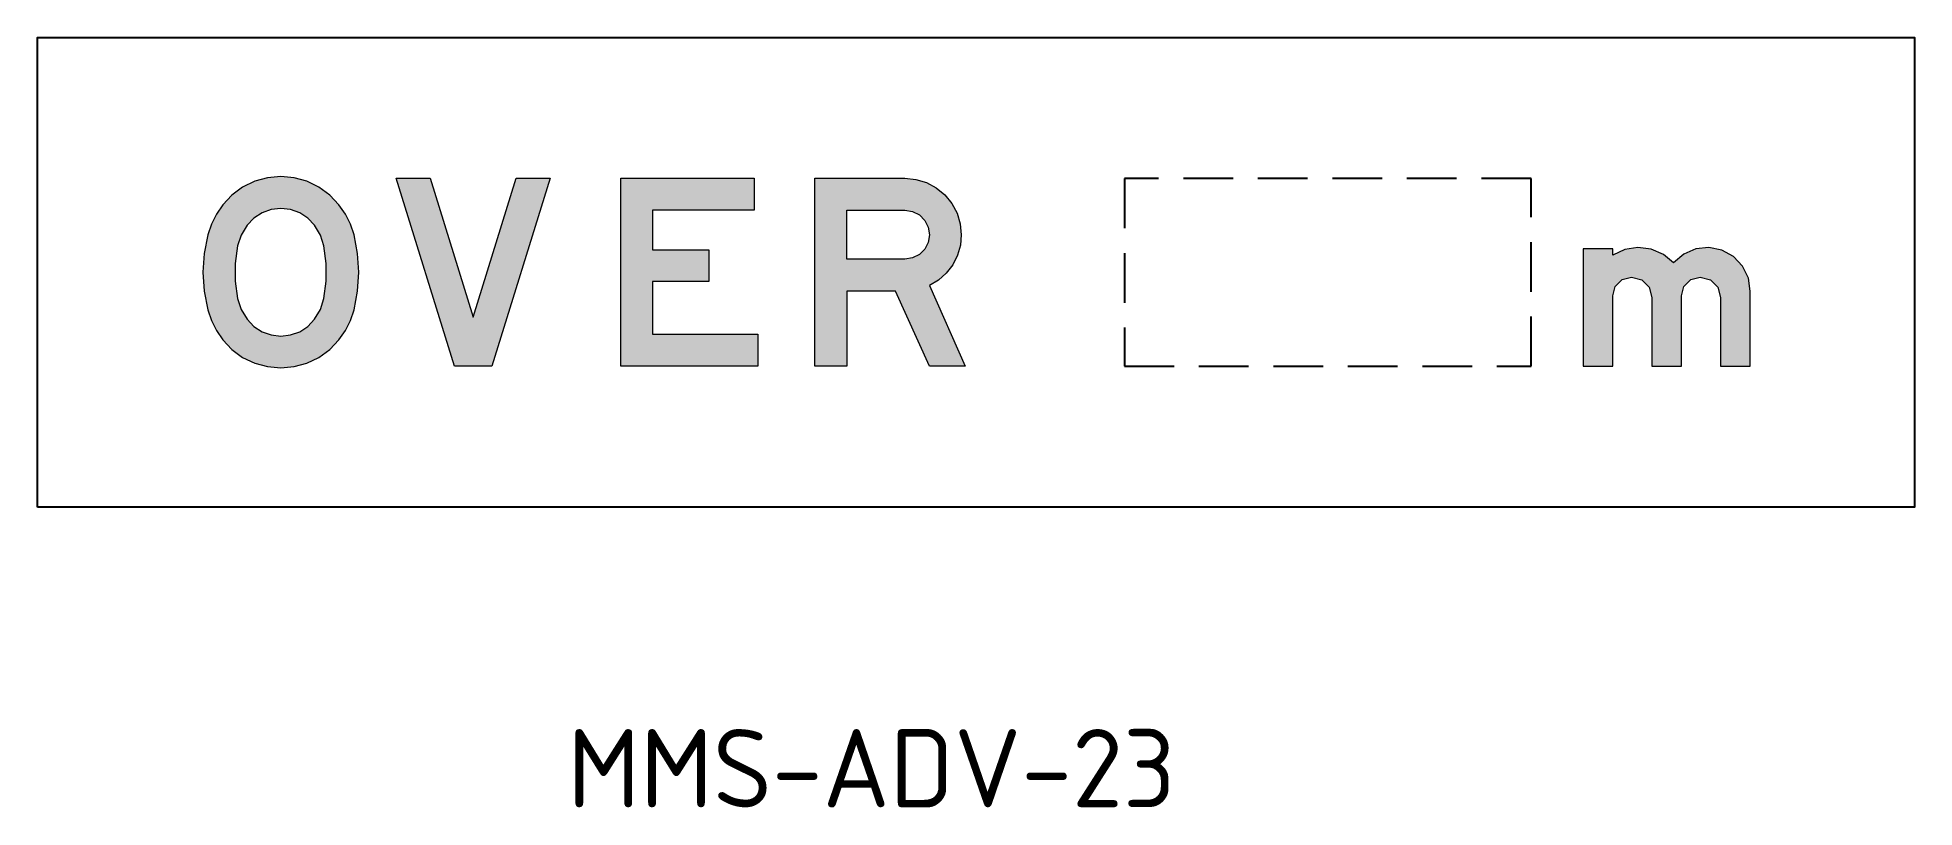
# Model space of a CAD drawing. Extents: x 132 to 252, y 189 to 238.
import ezdxf

# ---------------------------------------------------------------- set-up
doc = ezdxf.new("R2010")
doc.units = 0
doc.header["$LTSCALE"] = 0.5
doc.linetypes.add('HIDDEN', pattern=[9.525, 6.35, -3.175])
doc.layers.add('L25', color=1, linetype='CONTINUOUS')
doc.styles.add('ISO', font='iso3098b.shx')

msp = doc.modelspace()

# ---------------------------------------------------------------- hatches: boundary and pattern name
at = {"layer": 'L25'}
h = msp.add_hatch(color=256, dxfattribs=at)
h.paths.add_polyline_path([(169.6, 229.07), (178.12, 229.07), (178.12, 227.03), (171.64, 227.03), (171.64, 224.51), (175.24, 224.51), (175.24, 222.47), (171.64, 222.47), (171.64, 219.11), (178.36, 219.11), (178.36, 217.07), (169.6, 217.07)])
h.paths.add_polyline_path([(155.25, 229.07), (157.41, 229.07), (160.17, 220.19), (162.92, 229.07), (165.08, 229.07), (161.36, 217.07), (158.97, 217.07)])
h.paths.add_polyline_path([(187.77, 223.91), (184.05, 223.91), (184.05, 227.03), (187.77, 227.03), (188.25, 226.95), (188.69, 226.73), (189.03, 226.38), (189.25, 225.95), (189.33, 225.47), (189.25, 224.98), (189.03, 224.55), (188.69, 224.2), (188.25, 223.98)], flags=16)
h.paths.add_polyline_path([(189.33, 222.23), (191.61, 217.07), (189.33, 217.07), (187.17, 221.87), (184.05, 221.87), (184.05, 217.07), (182.01, 217.07), (182.01, 229.07), (187.77, 229.07), (188.47, 229), (189.15, 228.8), (189.77, 228.46), (190.32, 228.02), (190.77, 227.47), (191.1, 226.85), (191.3, 226.17), (191.37, 225.47), (191.31, 224.8), (191.12, 224.15), (190.82, 223.55), (190.41, 223.02), (189.91, 222.57)])
h.paths.add_polyline_path([(147.87, 218.99), (148.49, 219.06), (149.08, 219.27), (149.6, 219.61), (150.03, 220.07), (150.4, 220.69), (150.63, 221.39), (150.78, 222.5), (150.78, 223.63), (150.63, 224.75), (150.4, 225.44), (150.03, 226.07), (149.6, 226.52), (149.08, 226.86), (148.49, 227.07), (147.87, 227.15), (147.25, 227.07), (146.67, 226.86), (146.14, 226.52), (145.71, 226.07), (145.34, 225.44), (145.11, 224.75), (144.96, 223.63), (144.96, 222.5), (145.11, 221.39), (145.34, 220.69), (145.71, 220.07), (146.14, 219.61), (146.67, 219.27), (147.25, 219.06)], flags=16)
h.paths.add_polyline_path([(151.59, 218.75), (152, 219.34), (152.32, 219.98), (152.55, 220.67), (152.78, 221.86), (152.85, 223.07), (152.78, 224.27), (152.55, 225.47), (152.32, 226.15), (152, 226.79), (151.59, 227.38), (151, 228), (150.31, 228.51), (149.54, 228.88), (148.72, 229.11), (147.87, 229.19), (147.02, 229.11), (146.2, 228.88), (145.43, 228.51), (144.74, 228), (144.16, 227.38), (143.75, 226.79), (143.43, 226.15), (143.2, 225.47), (142.97, 224.27), (142.89, 223.07), (142.97, 221.86), (143.2, 220.67), (143.43, 219.98), (143.75, 219.34), (144.16, 218.75), (144.74, 218.13), (145.43, 217.63), (146.2, 217.26), (147.02, 217.04), (147.87, 216.96), (148.72, 217.04), (149.54, 217.26), (150.31, 217.63), (151, 218.13)])
h.paths.add_polyline_path([(164.32, 196.81), (170.3, 196.81), (170.3, 193.06), (164.32, 193.06)], flags=9)
msp.add_hatch(color=256, dxfattribs=at).paths.add_polyline_path([(239.91, 221.46), (239.91, 217.06), (241.81, 217.06), (241.81, 221.86), (241.69, 222.7), (241.31, 223.46), (240.73, 224.07), (239.99, 224.48), (239.16, 224.65), (238.32, 224.56), (237.55, 224.22), (236.91, 223.66), (236.26, 224.21), (235.48, 224.55), (234.63, 224.66), (233.79, 224.53), (233.02, 224.16), (233.02, 224.56), (231.12, 224.56), (231.12, 217.06), (233.02, 217.06), (233.02, 221.56), (233.18, 222.16), (233.62, 222.6), (234.21, 222.76), (234.87, 222.59), (235.34, 222.11), (235.51, 221.46), (235.51, 217.06), (237.41, 217.06), (237.41, 221.56), (237.57, 222.16), (238.01, 222.6), (238.61, 222.76), (239.26, 222.59), (239.74, 222.11)])

# ---------------------------------------------------------------- linework, layer by layer
msp.add_lwpolyline([(132.32, 208.06), (132.32, 238.06), (252.3, 238.06), (252.3, 208.06)], close=True, dxfattribs=at)
at = {"layer": 'L25', "lineweight": 0}
for points in [[(151.59, 218.75), (152, 219.34), (152.32, 219.98), (152.55, 220.67), (152.78, 221.86), (152.85, 223.07), (152.78, 224.27), (152.55, 225.47), (152.32, 226.15), (152, 226.79), (151.59, 227.38), (151, 228), (150.31, 228.51), (149.54, 228.88), (148.72, 229.11), (147.87, 229.19), (147.02, 229.11), (146.2, 228.88), (145.43, 228.51), (144.74, 228), (144.16, 227.38), (143.75, 226.79), (143.43, 226.15), (143.2, 225.47), (142.97, 224.27), (142.89, 223.07), (142.97, 221.86), (143.2, 220.67), (143.43, 219.98), (143.75, 219.34), (144.16, 218.75), (144.74, 218.13), (145.43, 217.63), (146.2, 217.26), (147.02, 217.04), (147.87, 216.96), (148.72, 217.04), (149.54, 217.26), (150.31, 217.63), (151, 218.13)], [(155.25, 229.07), (157.41, 229.07), (160.17, 220.19), (162.92, 229.07), (165.08, 229.07), (161.36, 217.07), (158.97, 217.07), (155.25, 229.07)], [(169.6, 229.07), (178.12, 229.07), (178.12, 227.03), (171.64, 227.03), (171.64, 224.51), (175.24, 224.51), (175.24, 222.47), (171.64, 222.47), (171.64, 219.11), (178.36, 219.11), (178.36, 217.07), (169.6, 217.07), (169.6, 229.07)], [(189.33, 222.23), (191.61, 217.07), (189.33, 217.07), (187.17, 221.87), (184.05, 221.87), (184.05, 217.07), (182.01, 217.07), (182.01, 229.07), (187.77, 229.07), (188.47, 229), (189.15, 228.8), (189.77, 228.46), (190.32, 228.02), (190.77, 227.47), (191.1, 226.85), (191.3, 226.17), (191.37, 225.47), (191.31, 224.8), (191.12, 224.15), (190.82, 223.55), (190.41, 223.02), (189.91, 222.57)], [(147.87, 218.99), (148.49, 219.06), (149.08, 219.27), (149.6, 219.61), (150.03, 220.07), (150.4, 220.69), (150.63, 221.39), (150.78, 222.5), (150.78, 223.63), (150.63, 224.75), (150.4, 225.44), (150.03, 226.07), (149.6, 226.52), (149.08, 226.86), (148.49, 227.07), (147.87, 227.15), (147.25, 227.07), (146.67, 226.86), (146.14, 226.52), (145.71, 226.07), (145.34, 225.44), (145.11, 224.75), (144.96, 223.63), (144.96, 222.5), (145.11, 221.39), (145.34, 220.69), (145.71, 220.07), (146.14, 219.61), (146.67, 219.27), (147.25, 219.06)], [(187.77, 223.91), (184.05, 223.91), (184.05, 227.03), (187.77, 227.03), (188.25, 226.95), (188.69, 226.73), (189.03, 226.38), (189.25, 225.95), (189.33, 225.47), (189.25, 224.98), (189.03, 224.55), (188.69, 224.2), (188.25, 223.98)], [(239.91, 221.46), (239.91, 217.06), (241.81, 217.06), (241.81, 221.86), (241.69, 222.7), (241.31, 223.46), (240.73, 224.07), (239.99, 224.48), (239.16, 224.65), (238.32, 224.56), (237.55, 224.22), (236.91, 223.66), (236.26, 224.21), (235.48, 224.55), (234.63, 224.66), (233.79, 224.53), (233.02, 224.16), (233.02, 224.56), (231.12, 224.56), (231.12, 217.06), (233.02, 217.06), (233.02, 221.56), (233.18, 222.16), (233.62, 222.6), (234.21, 222.76), (234.87, 222.59), (235.34, 222.11), (235.51, 221.46), (235.51, 217.06), (237.41, 217.06), (237.41, 221.56), (237.57, 222.16), (238.01, 222.6), (238.61, 222.76), (239.26, 222.59), (239.74, 222.11)]]:
    msp.add_lwpolyline(points, close=True, dxfattribs=at)
at = {"layer": 'L25', "linetype": 'HIDDEN'}
msp.add_lwpolyline([(201.8, 217.06), (227.8, 217.06), (227.8, 229.06), (201.8, 229.06)], close=True, dxfattribs=at)

# ---------------------------------------------------------------- texts
at = {"layer": 'L25', "insert": (166.19, 193.88), "char_height": 5, "width": 74.78, "attachment_point": 1, "style": 'ISO'}
msp.add_mtext('{\\C3;MMS-ADV-23}', dxfattribs=at)

doc.saveas('drawing.dxf')
